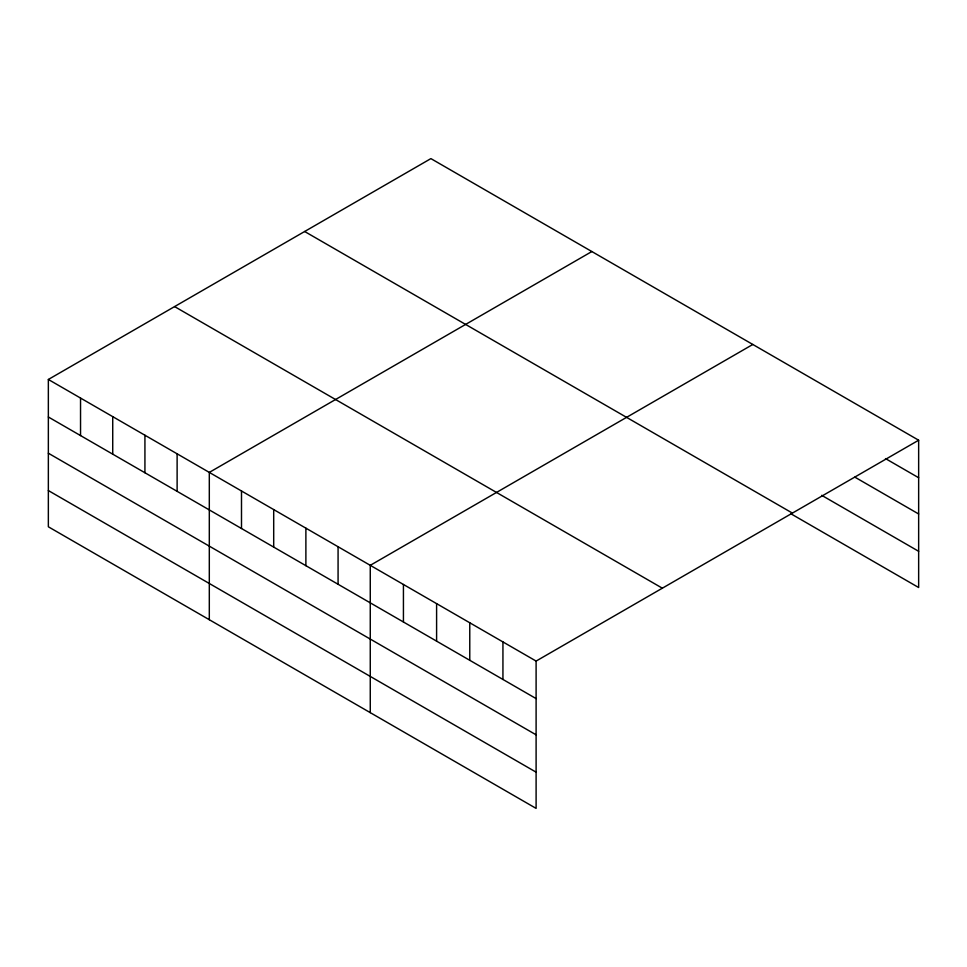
<?xml version="1.0" encoding="UTF-8"?>
<svg xmlns="http://www.w3.org/2000/svg" width="967" height="967" viewBox="0 0 967 967"><rect width="100%" height="100%" fill="white"/><g stroke="black" fill="none" stroke-linecap="round" stroke-linejoin="round"><path stroke-width="1.45" d="M48.35 379.475L536.105 661.077L536.105 808.388L48.35 526.785L48.35 379.475L430.895 158.612L918.65 440.215L918.65 587.525L791.079 513.876M591.852 251.541L209.307 472.404L209.307 619.714M752.809 344.47L370.264 565.332L370.264 712.643M536.105 661.077L918.65 440.215M885.482 458.588L918.65 477.734M854.864 477.142L918.65 513.973M821.696 495.322L918.65 551.299M304.653 231.5L792.408 513.102M174.592 306.587L662.347 588.19M48.35 416.995L536.105 698.597M48.35 453.221L536.105 734.823M48.35 490.559L536.105 772.162M502.937 641.931L502.937 679.45M469.769 622.772L469.769 660.304M436.601 603.626L436.601 641.145M403.432 584.479L403.432 621.999M338.075 546.742L338.075 584.261M305.886 528.163L305.886 565.683M273.697 509.573L273.697 547.092M241.496 490.982L241.496 528.514M177.118 453.813L177.118 491.333M144.929 435.235L144.929 472.754M112.728 416.644L112.728 454.164M80.539 398.053L80.539 435.585"/></g></svg>
